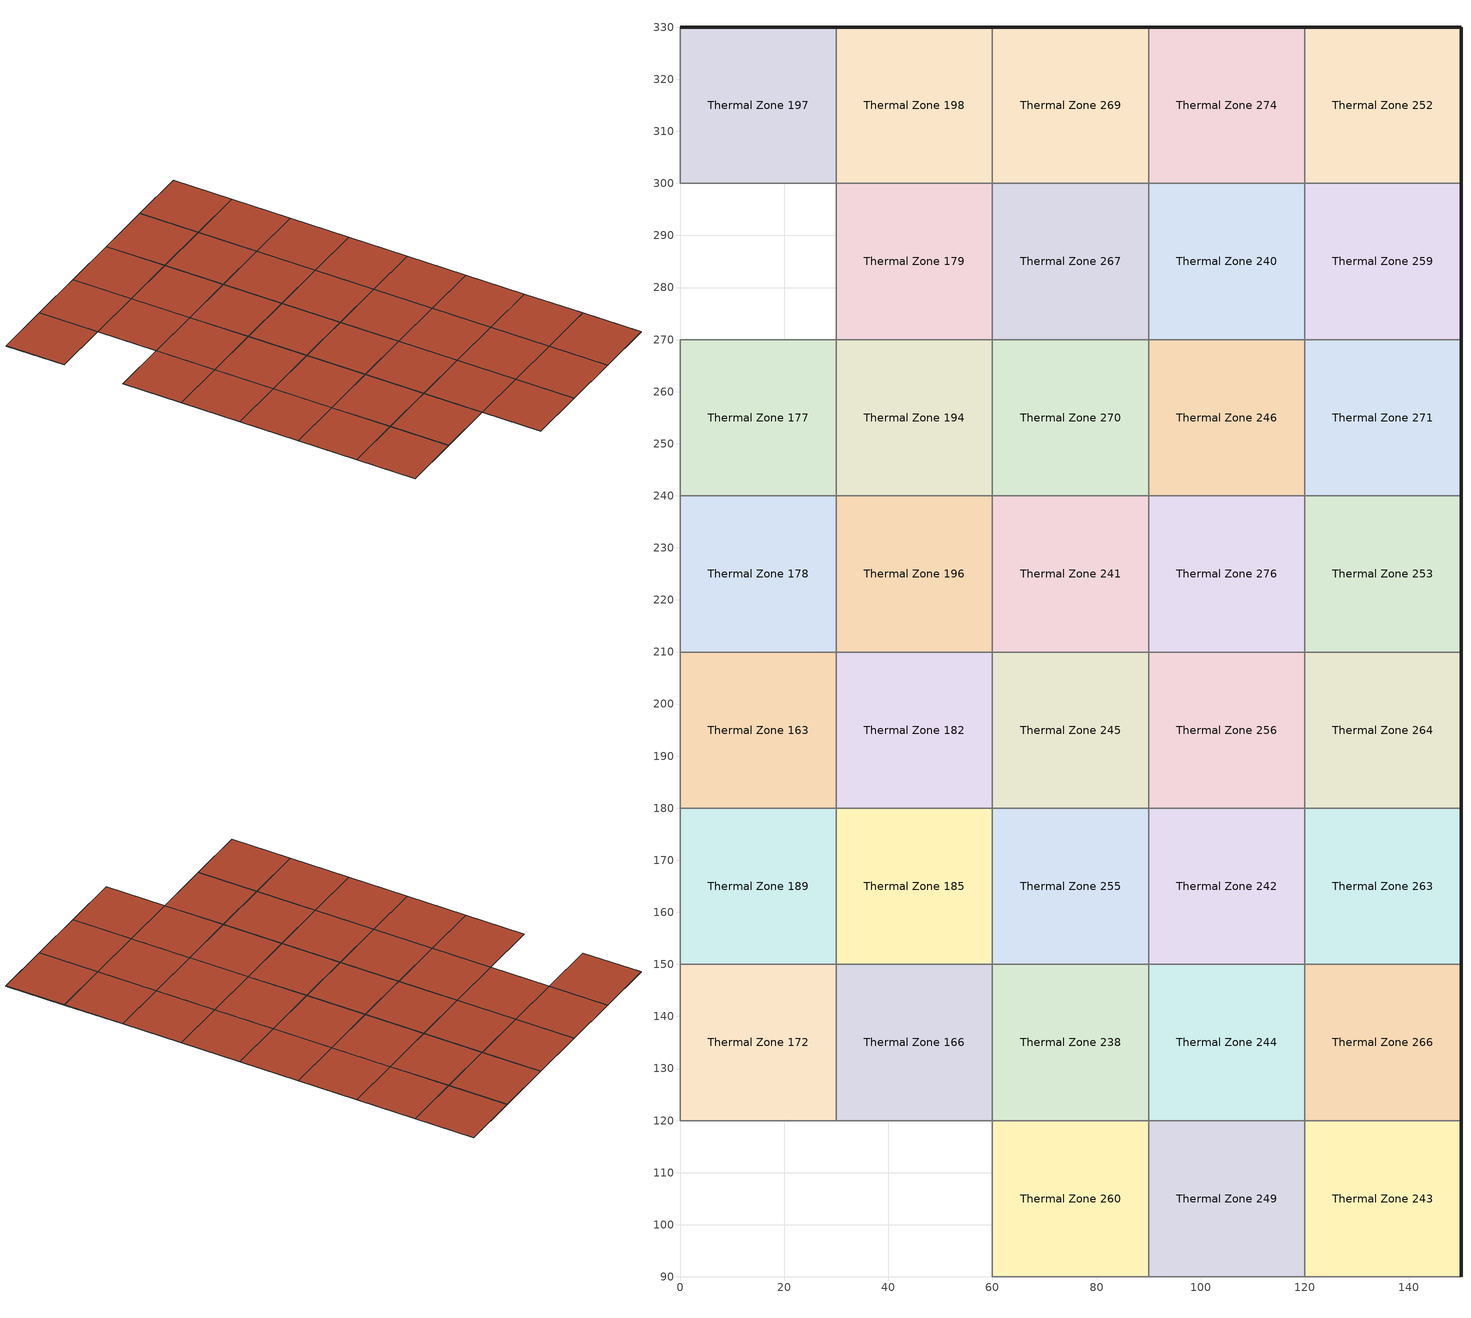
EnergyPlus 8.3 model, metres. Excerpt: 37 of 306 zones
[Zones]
Thermal Zone 163
 floor ground (ASHRAE 90.1-2004 ExtWall Mass ClimateZone 6): 0,210 30,210 30,180 0,180 z-0.1
 wall to Thermal Zone 178 (ASHRAE 90.1-2004 ExtWall Mass ClimateZone 6 Reversed): 30,210 0,210 z-0.1:0
 wall to Thermal Zone 182 (ASHRAE 90.1-2004 ExtWall Mass ClimateZone 6): 30,180 30,210 z-0.1:0
 wall to Thermal Zone 189 (ASHRAE 90.1-2004 ExtWall Mass ClimateZone 6): 0,180 30,180 z-0.1:0
 wall to Thermal Zone 175 (ASHRAE 90.1-2004 ExtWall Mass ClimateZone 6 Reversed): 0,210 0,180 z-0.1:0
 roof outside (ASHRAE 90.1-2004 ExtWall Mass ClimateZone 6): 0,180 30,180 30,210 0,210 z0
Thermal Zone 166
 floor ground (ASHRAE 90.1-2004 ExtWall Mass ClimateZone 6): 30,150 60,150 60,120 30,120 z-0.1
 wall to Thermal Zone 185 (ASHRAE 90.1-2004 ExtWall Mass ClimateZone 6 Reversed): 60,150 30,150 z-0.1:0
 wall to Thermal Zone 238 (ASHRAE 90.1-2004 ExtWall Mass ClimateZone 6): 60,120 60,150 z-0.1:0
 wall to Thermal Zone 169 (ASHRAE 90.1-2004 ExtWall Mass ClimateZone 6): 30,120 60,120 z-0.1:0
 wall to Thermal Zone 172 (ASHRAE 90.1-2004 ExtWall Mass ClimateZone 6 Reversed): 30,150 30,120 z-0.1:0
 roof outside (ASHRAE 90.1-2004 ExtWall Mass ClimateZone 6): 30,120 60,120 60,150 30,150 z0
Thermal Zone 172
 floor ground (ASHRAE 90.1-2004 ExtWall Mass ClimateZone 6): 0,150 30,150 30,120 0,120 z-0.1
 wall to Thermal Zone 189 (ASHRAE 90.1-2004 ExtWall Mass ClimateZone 6 Reversed): 30,150 0,150 z-0.1:0
 wall to Thermal Zone 191 (ASHRAE 90.1-2004 ExtWall Mass ClimateZone 6): 0,120 30,120 z-0.1:0
 wall to Thermal Zone 183 (ASHRAE 90.1-2004 ExtWall Mass ClimateZone 6 Reversed): 0,150 0,120 z-0.1:0
 roof outside (ASHRAE 90.1-2004 ExtWall Mass ClimateZone 6): 0,120 30,120 30,150 0,150 z0
Thermal Zone 177
 floor ground (ASHRAE 90.1-2004 ExtWall Mass ClimateZone 6): 0,270 30,270 30,240 0,240 z-0.1
 wall to Thermal Zone 173 (ASHRAE 90.1-2004 ExtWall Mass ClimateZone 6 Reversed): 30,270 0,270 z-0.1:0
 wall to Thermal Zone 194 (ASHRAE 90.1-2004 ExtWall Mass ClimateZone 6): 30,240 30,270 z-0.1:0
 wall to Thermal Zone 178 (ASHRAE 90.1-2004 ExtWall Mass ClimateZone 6): 0,240 30,240 z-0.1:0
 wall to Thermal Zone 167 (ASHRAE 90.1-2004 ExtWall Mass ClimateZone 6 Reversed): 0,270 0,240 z-0.1:0
 roof outside (ASHRAE 90.1-2004 ExtWall Mass ClimateZone 6): 0,240 30,240 30,270 0,270 z0
Thermal Zone 178
 floor ground (ASHRAE 90.1-2004 ExtWall Mass ClimateZone 6): 0,240 30,240 30,210 0,210 z-0.1
 wall to Thermal Zone 196 (ASHRAE 90.1-2004 ExtWall Mass ClimateZone 6): 30,210 30,240 z-0.1:0
 wall to Thermal Zone 188 (ASHRAE 90.1-2004 ExtWall Mass ClimateZone 6 Reversed): 0,240 0,210 z-0.1:0
 roof outside (ASHRAE 90.1-2004 ExtWall Mass ClimateZone 6): 0,210 30,210 30,240 0,240 z0
Thermal Zone 179
 floor ground (ASHRAE 90.1-2004 ExtWall Mass ClimateZone 6): 30,300 60,300 60,270 30,270 z-0.1
 wall to Thermal Zone 198 (ASHRAE 90.1-2004 ExtWall Mass ClimateZone 6 Reversed): 60,300 30,300 z-0.1:0
 wall to Thermal Zone 267 (ASHRAE 90.1-2004 ExtWall Mass ClimateZone 6): 60,270 60,300 z-0.1:0
 wall to Thermal Zone 194 (ASHRAE 90.1-2004 ExtWall Mass ClimateZone 6): 30,270 60,270 z-0.1:0
 wall to Thermal Zone 173 (ASHRAE 90.1-2004 ExtWall Mass ClimateZone 6 Reversed): 30,300 30,270 z-0.1:0
 roof outside (ASHRAE 90.1-2004 ExtWall Mass ClimateZone 6): 30,270 60,270 60,300 30,300 z0
Thermal Zone 182
 floor ground (ASHRAE 90.1-2004 ExtWall Mass ClimateZone 6): 30,210 60,210 60,180 30,180 z-0.1
 wall to Thermal Zone 196 (ASHRAE 90.1-2004 ExtWall Mass ClimateZone 6 Reversed): 60,210 30,210 z-0.1:0
 wall to Thermal Zone 245 (ASHRAE 90.1-2004 ExtWall Mass ClimateZone 6): 60,180 60,210 z-0.1:0
 wall to Thermal Zone 185 (ASHRAE 90.1-2004 ExtWall Mass ClimateZone 6): 30,180 60,180 z-0.1:0
 roof outside (ASHRAE 90.1-2004 ExtWall Mass ClimateZone 6): 30,180 60,180 60,210 30,210 z0
Thermal Zone 185
 floor ground (ASHRAE 90.1-2004 ExtWall Mass ClimateZone 6): 30,180 60,180 60,150 30,150 z-0.1
 wall to Thermal Zone 255 (ASHRAE 90.1-2004 ExtWall Mass ClimateZone 6): 60,150 60,180 z-0.1:0
 wall to Thermal Zone 189 (ASHRAE 90.1-2004 ExtWall Mass ClimateZone 6 Reversed): 30,180 30,150 z-0.1:0
 roof outside (ASHRAE 90.1-2004 ExtWall Mass ClimateZone 6): 30,150 60,150 60,180 30,180 z0
Thermal Zone 189
 floor ground (ASHRAE 90.1-2004 ExtWall Mass ClimateZone 6): 0,180 30,180 30,150 0,150 z-0.1
 wall to Thermal Zone 187 (ASHRAE 90.1-2004 ExtWall Mass ClimateZone 6 Reversed): 0,180 0,150 z-0.1:0
 roof outside (ASHRAE 90.1-2004 ExtWall Mass ClimateZone 6): 0,150 30,150 30,180 0,180 z0
Thermal Zone 194
 floor ground (ASHRAE 90.1-2004 ExtWall Mass ClimateZone 6): 30,270 60,270 60,240 30,240 z-0.1
 wall to Thermal Zone 270 (ASHRAE 90.1-2004 ExtWall Mass ClimateZone 6): 60,240 60,270 z-0.1:0
 wall to Thermal Zone 196 (ASHRAE 90.1-2004 ExtWall Mass ClimateZone 6): 30,240 60,240 z-0.1:0
 roof outside (ASHRAE 90.1-2004 ExtWall Mass ClimateZone 6): 30,240 60,240 60,270 30,270 z0
Thermal Zone 196
 floor ground (ASHRAE 90.1-2004 ExtWall Mass ClimateZone 6): 30,240 60,240 60,210 30,210 z-0.1
 wall to Thermal Zone 241 (ASHRAE 90.1-2004 ExtWall Mass ClimateZone 6): 60,210 60,240 z-0.1:0
 roof outside (ASHRAE 90.1-2004 ExtWall Mass ClimateZone 6): 30,210 60,210 60,240 30,240 z0
Thermal Zone 197
 floor ground (ASHRAE 90.1-2004 ExtWall Mass ClimateZone 6): 0,330 30,330 30,300 0,300 z-0.1
 wall outside (ASHRAE 90.1-2004 ExtWall Mass ClimateZone 6): 30,330 0,330 z-0.1:0
 wall to Thermal Zone 198 (ASHRAE 90.1-2004 ExtWall Mass ClimateZone 6): 30,300 30,330 z-0.1:0
 wall to Thermal Zone 173 (ASHRAE 90.1-2004 ExtWall Mass ClimateZone 6): 0,300 30,300 z-0.1:0
 wall to Thermal Zone 165 (ASHRAE 90.1-2004 ExtWall Mass ClimateZone 6 Reversed): 0,330 0,300 z-0.1:0
 roof outside (ASHRAE 90.1-2004 ExtWall Mass ClimateZone 6): 0,300 30,300 30,330 0,330 z0
Thermal Zone 198
 floor ground (ASHRAE 90.1-2004 ExtWall Mass ClimateZone 6): 30,330 60,330 60,300 30,300 z-0.1
 wall outside (ASHRAE 90.1-2004 ExtWall Mass ClimateZone 6): 60,330 30,330 z-0.1:0
 wall to Thermal Zone 269 (ASHRAE 90.1-2004 ExtWall Mass ClimateZone 6): 60,300 60,330 z-0.1:0
 roof outside (ASHRAE 90.1-2004 ExtWall Mass ClimateZone 6): 30,300 60,300 60,330 30,330 z0
Thermal Zone 238
 floor ground (ASHRAE 90.1-2004 ExtWall Mass ClimateZone 6): 60,150 90,150 90,120 60,120 z-0.1
 wall to Thermal Zone 255 (ASHRAE 90.1-2004 ExtWall Mass ClimateZone 6 Reversed): 90,150 60,150 z-0.1:0
 wall to Thermal Zone 244 (ASHRAE 90.1-2004 ExtWall Mass ClimateZone 6): 90,120 90,150 z-0.1:0
 wall to Thermal Zone 260 (ASHRAE 90.1-2004 ExtWall Mass ClimateZone 6): 60,120 90,120 z-0.1:0
 roof outside (ASHRAE 90.1-2004 ExtWall Mass ClimateZone 6): 60,120 90,120 90,150 60,150 z0
Thermal Zone 240
 floor ground (ASHRAE 90.1-2004 ExtWall Mass ClimateZone 6): 90,300 120,300 120,270 90,270 z-0.1
 wall to Thermal Zone 274 (ASHRAE 90.1-2004 ExtWall Mass ClimateZone 6 Reversed): 120,300 90,300 z-0.1:0
 wall to Thermal Zone 259 (ASHRAE 90.1-2004 ExtWall Mass ClimateZone 6): 120,270 120,300 z-0.1:0
 wall to Thermal Zone 246 (ASHRAE 90.1-2004 ExtWall Mass ClimateZone 6): 90,270 120,270 z-0.1:0
 wall to Thermal Zone 267 (ASHRAE 90.1-2004 ExtWall Mass ClimateZone 6 Reversed): 90,300 90,270 z-0.1:0
 roof outside (ASHRAE 90.1-2004 ExtWall Mass ClimateZone 6): 90,270 120,270 120,300 90,300 z0
Thermal Zone 241
 floor ground (ASHRAE 90.1-2004 ExtWall Mass ClimateZone 6): 60,240 90,240 90,210 60,210 z-0.1
 wall to Thermal Zone 270 (ASHRAE 90.1-2004 ExtWall Mass ClimateZone 6 Reversed): 90,240 60,240 z-0.1:0
 wall to Thermal Zone 276 (ASHRAE 90.1-2004 ExtWall Mass ClimateZone 6): 90,210 90,240 z-0.1:0
 wall to Thermal Zone 245 (ASHRAE 90.1-2004 ExtWall Mass ClimateZone 6): 60,210 90,210 z-0.1:0
 roof outside (ASHRAE 90.1-2004 ExtWall Mass ClimateZone 6): 60,210 90,210 90,240 60,240 z0
Thermal Zone 242
 floor ground (ASHRAE 90.1-2004 ExtWall Mass ClimateZone 6): 90,180 120,180 120,150 90,150 z-0.1
 wall to Thermal Zone 256 (ASHRAE 90.1-2004 ExtWall Mass ClimateZone 6 Reversed): 120,180 90,180 z-0.1:0
 wall to Thermal Zone 263 (ASHRAE 90.1-2004 ExtWall Mass ClimateZone 6): 120,150 120,180 z-0.1:0
 wall to Thermal Zone 244 (ASHRAE 90.1-2004 ExtWall Mass ClimateZone 6): 90,150 120,150 z-0.1:0
 wall to Thermal Zone 255 (ASHRAE 90.1-2004 ExtWall Mass ClimateZone 6 Reversed): 90,180 90,150 z-0.1:0
 roof outside (ASHRAE 90.1-2004 ExtWall Mass ClimateZone 6): 90,150 120,150 120,180 90,180 z0
Thermal Zone 243
 floor ground (ASHRAE 90.1-2004 ExtWall Mass ClimateZone 6): 120,120 150,120 150,90 120,90 z-0.1
 wall outside (ASHRAE 90.1-2004 ExtWall Mass ClimateZone 6): 150,90 150,120 z-0.1:0
 wall to Thermal Zone 266 (ASHRAE 90.1-2004 ExtWall Mass ClimateZone 6 Reversed): 150,120 120,120 z-0.1:0
 wall to Thermal Zone 248 (ASHRAE 90.1-2004 ExtWall Mass ClimateZone 6): 120,90 150,90 z-0.1:0
 wall to Thermal Zone 249 (ASHRAE 90.1-2004 ExtWall Mass ClimateZone 6 Reversed): 120,120 120,90 z-0.1:0
 roof outside (ASHRAE 90.1-2004 ExtWall Mass ClimateZone 6): 120,90 150,90 150,120 120,120 z0
Thermal Zone 244
 floor ground (ASHRAE 90.1-2004 ExtWall Mass ClimateZone 6): 90,150 120,150 120,120 90,120 z-0.1
 wall to Thermal Zone 266 (ASHRAE 90.1-2004 ExtWall Mass ClimateZone 6): 120,120 120,150 z-0.1:0
 wall to Thermal Zone 249 (ASHRAE 90.1-2004 ExtWall Mass ClimateZone 6): 90,120 120,120 z-0.1:0
 roof outside (ASHRAE 90.1-2004 ExtWall Mass ClimateZone 6): 90,120 120,120 120,150 90,150 z0
Thermal Zone 245
 floor ground (ASHRAE 90.1-2004 ExtWall Mass ClimateZone 6): 60,210 90,210 90,180 60,180 z-0.1
 wall to Thermal Zone 256 (ASHRAE 90.1-2004 ExtWall Mass ClimateZone 6): 90,180 90,210 z-0.1:0
 wall to Thermal Zone 255 (ASHRAE 90.1-2004 ExtWall Mass ClimateZone 6): 60,180 90,180 z-0.1:0
 roof outside (ASHRAE 90.1-2004 ExtWall Mass ClimateZone 6): 60,180 90,180 90,210 60,210 z0
Thermal Zone 246
 floor ground (ASHRAE 90.1-2004 ExtWall Mass ClimateZone 6): 90,270 120,270 120,240 90,240 z-0.1
 wall to Thermal Zone 271 (ASHRAE 90.1-2004 ExtWall Mass ClimateZone 6): 120,240 120,270 z-0.1:0
 wall to Thermal Zone 276 (ASHRAE 90.1-2004 ExtWall Mass ClimateZone 6): 90,240 120,240 z-0.1:0
 wall to Thermal Zone 270 (ASHRAE 90.1-2004 ExtWall Mass ClimateZone 6 Reversed): 90,270 90,240 z-0.1:0
 roof outside (ASHRAE 90.1-2004 ExtWall Mass ClimateZone 6): 90,240 120,240 120,270 90,270 z0
Thermal Zone 249
 floor ground (ASHRAE 90.1-2004 ExtWall Mass ClimateZone 6): 90,120 120,120 120,90 90,90 z-0.1
 wall to Thermal Zone 239 (ASHRAE 90.1-2004 ExtWall Mass ClimateZone 6): 90,90 120,90 z-0.1:0
 wall to Thermal Zone 260 (ASHRAE 90.1-2004 ExtWall Mass ClimateZone 6 Reversed): 90,120 90,90 z-0.1:0
 roof outside (ASHRAE 90.1-2004 ExtWall Mass ClimateZone 6): 90,90 120,90 120,120 90,120 z0
Thermal Zone 252
 floor ground (ASHRAE 90.1-2004 ExtWall Mass ClimateZone 6): 120,330 150,330 150,300 120,300 z-0.1
 wall outside (ASHRAE 90.1-2004 ExtWall Mass ClimateZone 6): 150,300 150,330 120,330 z-0.1:0
 wall to Thermal Zone 259 (ASHRAE 90.1-2004 ExtWall Mass ClimateZone 6): 120,300 150,300 z-0.1:0
 wall to Thermal Zone 274 (ASHRAE 90.1-2004 ExtWall Mass ClimateZone 6 Reversed): 120,330 120,300 z-0.1:0
 roof outside (ASHRAE 90.1-2004 ExtWall Mass ClimateZone 6): 120,300 150,300 150,330 120,330 z0
Thermal Zone 253
 floor ground (ASHRAE 90.1-2004 ExtWall Mass ClimateZone 6): 120,240 150,240 150,210 120,210 z-0.1
 wall outside (ASHRAE 90.1-2004 ExtWall Mass ClimateZone 6): 150,210 150,240 z-0.1:0
 wall to Thermal Zone 271 (ASHRAE 90.1-2004 ExtWall Mass ClimateZone 6 Reversed): 150,240 120,240 z-0.1:0
 wall to Thermal Zone 264 (ASHRAE 90.1-2004 ExtWall Mass ClimateZone 6): 120,210 150,210 z-0.1:0
 wall to Thermal Zone 276 (ASHRAE 90.1-2004 ExtWall Mass ClimateZone 6 Reversed): 120,240 120,210 z-0.1:0
 roof outside (ASHRAE 90.1-2004 ExtWall Mass ClimateZone 6): 120,210 150,210 150,240 120,240 z0
Thermal Zone 255
 floor ground (ASHRAE 90.1-2004 ExtWall Mass ClimateZone 6): 60,180 90,180 90,150 60,150 z-0.1
 roof outside (ASHRAE 90.1-2004 ExtWall Mass ClimateZone 6): 60,150 90,150 90,180 60,180 z0
Thermal Zone 256
 floor ground (ASHRAE 90.1-2004 ExtWall Mass ClimateZone 6): 90,210 120,210 120,180 90,180 z-0.1
 wall to Thermal Zone 276 (ASHRAE 90.1-2004 ExtWall Mass ClimateZone 6 Reversed): 120,210 90,210 z-0.1:0
 wall to Thermal Zone 264 (ASHRAE 90.1-2004 ExtWall Mass ClimateZone 6): 120,180 120,210 z-0.1:0
 roof outside (ASHRAE 90.1-2004 ExtWall Mass ClimateZone 6): 90,180 120,180 120,210 90,210 z0
Thermal Zone 259
 floor ground (ASHRAE 90.1-2004 ExtWall Mass ClimateZone 6): 120,300 150,300 150,270 120,270 z-0.1
 wall outside (ASHRAE 90.1-2004 ExtWall Mass ClimateZone 6): 150,270 150,300 z-0.1:0
 wall to Thermal Zone 271 (ASHRAE 90.1-2004 ExtWall Mass ClimateZone 6): 120,270 150,270 z-0.1:0
 roof outside (ASHRAE 90.1-2004 ExtWall Mass ClimateZone 6): 120,270 150,270 150,300 120,300 z0
Thermal Zone 260
 floor ground (ASHRAE 90.1-2004 ExtWall Mass ClimateZone 6): 60,120 90,120 90,90 60,90 z-0.1
 wall to Thermal Zone 257 (ASHRAE 90.1-2004 ExtWall Mass ClimateZone 6): 60,90 90,90 z-0.1:0
 wall to Thermal Zone 169 (ASHRAE 90.1-2004 ExtWall Mass ClimateZone 6 Reversed): 60,120 60,90 z-0.1:0
 roof outside (ASHRAE 90.1-2004 ExtWall Mass ClimateZone 6): 60,90 90,90 90,120 60,120 z0
Thermal Zone 263
 floor ground (ASHRAE 90.1-2004 ExtWall Mass ClimateZone 6): 120,180 150,180 150,150 120,150 z-0.1
 wall outside (ASHRAE 90.1-2004 ExtWall Mass ClimateZone 6): 150,150 150,180 z-0.1:0
 wall to Thermal Zone 264 (ASHRAE 90.1-2004 ExtWall Mass ClimateZone 6 Reversed): 150,180 120,180 z-0.1:0
 wall to Thermal Zone 266 (ASHRAE 90.1-2004 ExtWall Mass ClimateZone 6): 120,150 150,150 z-0.1:0
 roof outside (ASHRAE 90.1-2004 ExtWall Mass ClimateZone 6): 120,150 150,150 150,180 120,180 z0
Thermal Zone 264
 floor ground (ASHRAE 90.1-2004 ExtWall Mass ClimateZone 6): 120,210 150,210 150,180 120,180 z-0.1
 wall outside (ASHRAE 90.1-2004 ExtWall Mass ClimateZone 6): 150,180 150,210 z-0.1:0
 roof outside (ASHRAE 90.1-2004 ExtWall Mass ClimateZone 6): 120,180 150,180 150,210 120,210 z0
Thermal Zone 266
 floor ground (ASHRAE 90.1-2004 ExtWall Mass ClimateZone 6): 120,150 150,150 150,120 120,120 z-0.1
 wall outside (ASHRAE 90.1-2004 ExtWall Mass ClimateZone 6): 150,120 150,150 z-0.1:0
 roof outside (ASHRAE 90.1-2004 ExtWall Mass ClimateZone 6): 120,120 150,120 150,150 120,150 z0
Thermal Zone 267
 floor ground (ASHRAE 90.1-2004 ExtWall Mass ClimateZone 6): 60,300 90,300 90,270 60,270 z-0.1
 wall to Thermal Zone 269 (ASHRAE 90.1-2004 ExtWall Mass ClimateZone 6 Reversed): 90,300 60,300 z-0.1:0
 wall to Thermal Zone 270 (ASHRAE 90.1-2004 ExtWall Mass ClimateZone 6): 60,270 90,270 z-0.1:0
 roof outside (ASHRAE 90.1-2004 ExtWall Mass ClimateZone 6): 60,270 90,270 90,300 60,300 z0
Thermal Zone 269
 floor ground (ASHRAE 90.1-2004 ExtWall Mass ClimateZone 6): 60,330 90,330 90,300 60,300 z-0.1
 wall outside (ASHRAE 90.1-2004 ExtWall Mass ClimateZone 6): 90,330 60,330 z-0.1:0
 wall to Thermal Zone 274 (ASHRAE 90.1-2004 ExtWall Mass ClimateZone 6): 90,300 90,330 z-0.1:0
 roof outside (ASHRAE 90.1-2004 ExtWall Mass ClimateZone 6): 60,300 90,300 90,330 60,330 z0
Thermal Zone 270
 floor ground (ASHRAE 90.1-2004 ExtWall Mass ClimateZone 6): 60,270 90,270 90,240 60,240 z-0.1
 roof outside (ASHRAE 90.1-2004 ExtWall Mass ClimateZone 6): 60,240 90,240 90,270 60,270 z0
Thermal Zone 271
 floor ground (ASHRAE 90.1-2004 ExtWall Mass ClimateZone 6): 120,270 150,270 150,240 120,240 z-0.1
 wall outside (ASHRAE 90.1-2004 ExtWall Mass ClimateZone 6): 150,240 150,270 z-0.1:0
 roof outside (ASHRAE 90.1-2004 ExtWall Mass ClimateZone 6): 120,240 150,240 150,270 120,270 z0
Thermal Zone 274
 floor ground (ASHRAE 90.1-2004 ExtWall Mass ClimateZone 6): 90,330 120,330 120,300 90,300 z-0.1
 wall outside (ASHRAE 90.1-2004 ExtWall Mass ClimateZone 6): 120,330 90,330 z-0.1:0
 roof outside (ASHRAE 90.1-2004 ExtWall Mass ClimateZone 6): 90,300 120,300 120,330 90,330 z0
Thermal Zone 276
 floor ground (ASHRAE 90.1-2004 ExtWall Mass ClimateZone 6): 90,240 120,240 120,210 90,210 z-0.1
 roof outside (ASHRAE 90.1-2004 ExtWall Mass ClimateZone 6): 90,210 120,210 120,240 90,240 z0
[Building]
Building 1: North Axis {deg}=0; Solar Distribution=FullExteriorWithReflections
[Material] Thermal Absorptance=0.9
Name | Roughness | Thickness {m} | Conductivity {W/m-K} | Density {kg/m3} | Specific Heat {J/kg-K} | Solar Absorptance | Visible Absorptance
1/2IN Gypsum | Smooth | 0.0127 | 0.16 | 784.9 | 830 | 0.4 | 0.4
1IN Stucco | Smooth | 0.0253 | 0.6918 | 1858 | 837 | 0.92 | 0.92
8IN CONCRETE HW RefBldg | Rough | 0.2032 | 1.311 | 2240 | 836.8 | 0.7 | 0.7
Mass NonRes Wall Insulation-1.69 | MediumRough | 0.0623673 | 0.049 | 265 | 836.8 | 0.7 | 0.7
[Construction]
ASHRAE 90.1-2004 ExtWall Mass ClimateZone 6: 1IN Stucco, 8IN CONCRETE HW RefBldg, Mass NonRes Wall Insulation-1.69, 1/2IN Gypsum
ASHRAE 90.1-2004 ExtWall Mass ClimateZone 6 Reversed: 1/2IN Gypsum, Mass NonRes Wall Insulation-1.69, 8IN CONCRETE HW RefBldg, 1IN Stucco
[Zone]
Thermal Zone 163; Thermal Zone 166; Thermal Zone 172; Thermal Zone 177; Thermal Zone 178; Thermal Zone 179; Thermal Zone 182; Thermal Zone 185; Thermal Zone 189; Thermal Zone 194; Thermal Zone 196; Thermal Zone 197; Thermal Zone 198; Thermal Zone 238; Thermal Zone 240; Thermal Zone 241; Thermal Zone 242; Thermal Zone 243; Thermal Zone 244; Thermal Zone 245; Thermal Zone 246; Thermal Zone 249; Thermal Zone 252; Thermal Zone 253; Thermal Zone 255; Thermal Zone 256; Thermal Zone 259; Thermal Zone 260; Thermal Zone 263; Thermal Zone 264; Thermal Zone 266; Thermal Zone 267; Thermal Zone 269; Thermal Zone 270; Thermal Zone 271; Thermal Zone 274; Thermal Zone 276
